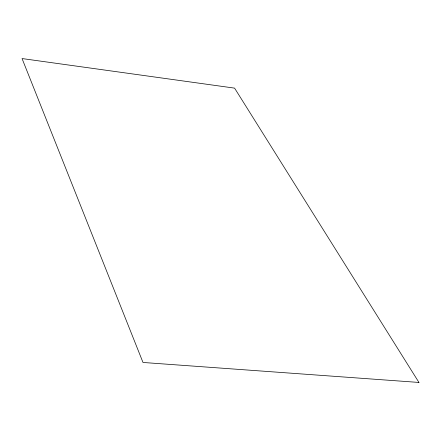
<?xml version="1.0" encoding="UTF-8"?>
<svg xmlns="http://www.w3.org/2000/svg" width="441" height="441" viewBox="0 0 441 441"><rect width="100%" height="100%" fill="white"/><g stroke="black" fill="none" stroke-linecap="round" stroke-linejoin="round"><path stroke-width="0.66" d="M418.95 382.446L142.994 362.463L22.05 58.554L234.579 88.128L418.95 382.446"/></g></svg>
